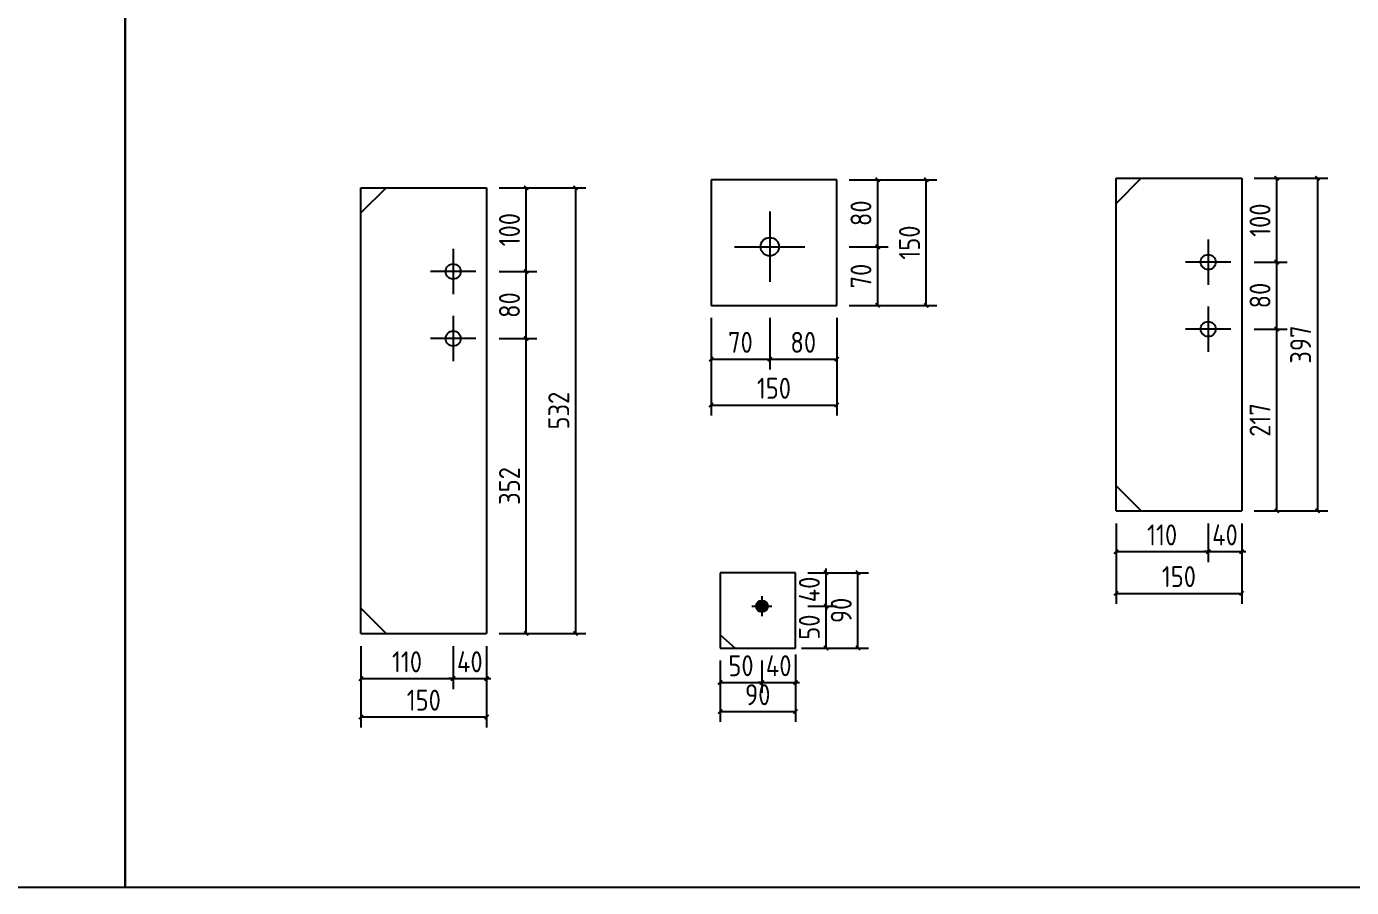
# Model space of a CAD drawing. Extents: x 810015 to 1451442, y -271755 to 145013.
# Drawn here: x 885834 to 917471, y -171646 to -151091 of the extents above; entities that cross this region are included whole.
import ezdxf

# ---------------------------------------------------------------- set-up
doc = ezdxf.new("R2010")
doc.units = 0
doc.header["$LTSCALE"] = 1000
doc.header["$MEASUREMENT"] = 0
doc.styles.get("Standard").update_dxf_attribs({"font": 'gbenor.shx', "bigfont": 'gbcbig.shx'})
doc.dimstyles.get("Standard").update_dxf_attribs({"dimscale": 100, "dimtxt": 2.5, "dimasz": 1, "dimexe": 2.5, "dimexo": 3, "dimgap": 1.5, "dimtad": 1, "dimdec": 0, "dimzin": 0, "dimdsep": 46, "dimtxsty": 'Standard', "dimblk": 'ARCHTICK', "dimcen": 0.09, "dimadec": 0, "dimazin": 0, "dimtfac": 1, "dimtdec": 0, "dimtix": 1, "dimtmove": 2, "dimatfit": 3, "dimfxl": 1, "dimtolj": 1, "dimtzin": 0, "dimarcsym": 0})

# ---------------------------------------------------------------- blocks, each defined once
blk = doc.blocks.new('_ArchTick')
at = {"color": 0, "linetype": 'ByBlock', "const_width": 0.4}
blk.add_lwpolyline([(-0.5, -0.5), (0.5, 0.5)], dxfattribs=at)
blk = doc.blocks.new('*D214')
at = {"color": 0, "lineweight": -2}
for p, q in [((904494, -164930), (905176, -164930)), ((904926, -165930), (904926, -164930)), ((904494, -165930), (905176, -165930))]:
    blk.add_line(p, q, dxfattribs=at)
at = {"layer": 'Defpoints', "color": 0}
for p in [(904194, -164930), (904926, -164930), (904194, -165930)]:
    blk.add_point(p, dxfattribs=at)
at = {"color": 0, "lineweight": -2, "xscale": 100, "yscale": 100, "zscale": 100}
for p, rotation in [((904926, -164930), 90), ((904926, -165930), 270)]:
    blk.add_blockref('_ArchTick', p, dxfattribs=dict(at, rotation=rotation))
at = {"color": 0, "insert": (904526, -165430), "char_height": 500, "attachment_point": 5, "rotation": 90}
blk.add_mtext('\\A1;50', dxfattribs=at)
blk = doc.blocks.new('*D215')
at = {"color": 0, "lineweight": -2}
for p, q in [((904494, -164130), (905176, -164130)), ((904926, -164130), (904926, -164030)), ((904926, -164930), (904926, -164130)), ((904672, -164930), (904676, -164930)), ((904926, -164930), (904926, -165030))]:
    blk.add_line(p, q, dxfattribs=at)
at = {"layer": 'Defpoints', "color": 0}
for p in [(904194, -164130), (904926, -164130), (904972, -164930)]:
    blk.add_point(p, dxfattribs=at)
at = {"color": 0, "lineweight": -2, "xscale": 100, "yscale": 100, "zscale": 100}
for p, rotation in [((904926, -164130), 270), ((904926, -164930), 90)]:
    blk.add_blockref('_ArchTick', p, dxfattribs=dict(at, rotation=rotation))
at = {"color": 0, "insert": (904526, -164530), "char_height": 500, "attachment_point": 5, "rotation": 90}
blk.add_mtext('\\A1;40', dxfattribs=at)
blk = doc.blocks.new('*D877')
at = {"color": 0, "lineweight": -2}
for p, q in [((902394, -166230), (902394, -167001)), ((903394, -166230), (903394, -167001)), ((902394, -166751), (903394, -166751))]:
    blk.add_line(p, q, dxfattribs=at)
at = {"layer": 'Defpoints', "color": 0}
for p in [(902394, -165930), (903394, -165930), (903394, -166751)]:
    blk.add_point(p, dxfattribs=at)
at = {"color": 0, "lineweight": -2, "xscale": 100, "yscale": 100, "zscale": 100, "rotation": 180}
blk.add_blockref('_ArchTick', (902394, -166751), dxfattribs=at)
at = {"color": 0, "lineweight": -2, "xscale": 100, "yscale": 100, "zscale": 100}
blk.add_blockref('_ArchTick', (903394, -166751), dxfattribs=at)
at = {"color": 0, "insert": (902894, -166351), "char_height": 500, "attachment_point": 5}
blk.add_mtext('\\A1;50', dxfattribs=at)
blk = doc.blocks.new('*D216')
at = {"color": 0, "lineweight": -2}
for p, q in [((903394, -166230), (903394, -167001)), ((904194, -166230), (904194, -167001)), ((903394, -166751), (903294, -166751)), ((903394, -166751), (904194, -166751)), ((904194, -166751), (904294, -166751))]:
    blk.add_line(p, q, dxfattribs=at)
at = {"layer": 'Defpoints', "color": 0}
for p in [(903394, -165930), (904194, -165930), (904194, -166751)]:
    blk.add_point(p, dxfattribs=at)
at = {"color": 0, "lineweight": -2, "xscale": 100, "yscale": 100, "zscale": 100}
blk.add_blockref('_ArchTick', (903394, -166751), dxfattribs=at)
at = {"color": 0, "lineweight": -2, "xscale": 100, "yscale": 100, "zscale": 100, "rotation": 180}
blk.add_blockref('_ArchTick', (904194, -166751), dxfattribs=at)
at = {"color": 0, "insert": (903794, -166351), "char_height": 500, "attachment_point": 5}
blk.add_mtext('\\A1;40', dxfattribs=at)
blk = doc.blocks.new('*D217')
at = {"color": 0, "lineweight": -2}
for p, q in [((904194, -166083), (904194, -167694)), ((902394, -166230), (902394, -167694)), ((902394, -167444), (904194, -167444))]:
    blk.add_line(p, q, dxfattribs=at)
at = {"layer": 'Defpoints', "color": 0}
for p in [(902394, -165930), (904194, -165783), (904194, -167444)]:
    blk.add_point(p, dxfattribs=at)
at = {"color": 0, "lineweight": -2, "xscale": 100, "yscale": 100, "zscale": 100, "rotation": 180}
blk.add_blockref('_ArchTick', (902394, -167444), dxfattribs=at)
at = {"color": 0, "lineweight": -2, "xscale": 100, "yscale": 100, "zscale": 100}
blk.add_blockref('_ArchTick', (904194, -167444), dxfattribs=at)
at = {"color": 0, "insert": (903294, -167044), "char_height": 500, "attachment_point": 5}
blk.add_mtext('\\A1;90', dxfattribs=at)
blk = doc.blocks.new('*D878')
at = {"color": 0, "lineweight": -2}
for p, q in [((904494, -164130), (905938, -164130)), ((905688, -165930), (905688, -164130)), ((904341, -165930), (905938, -165930))]:
    blk.add_line(p, q, dxfattribs=at)
at = {"layer": 'Defpoints', "color": 0}
for p in [(904194, -164130), (905688, -164130), (904041, -165930)]:
    blk.add_point(p, dxfattribs=at)
at = {"color": 0, "lineweight": -2, "xscale": 100, "yscale": 100, "zscale": 100}
for p, rotation in [((905688, -164130), 90), ((905688, -165930), 270)]:
    blk.add_blockref('_ArchTick', p, dxfattribs=dict(at, rotation=rotation))
at = {"color": 0, "insert": (905288, -165030), "char_height": 500, "attachment_point": 5, "rotation": 90}
blk.add_mtext('\\A1;90', dxfattribs=at)
blk = doc.blocks.new('*D879')
at = {"color": 0, "lineweight": -2}
for p, q in [((902181, -158049), (902181, -159281)), ((903581, -158049), (903581, -159281)), ((902181, -159031), (903581, -159031))]:
    blk.add_line(p, q, dxfattribs=at)
at = {"layer": 'Defpoints', "color": 0}
for p in [(902181, -157749), (903581, -157749), (903581, -159031)]:
    blk.add_point(p, dxfattribs=at)
at = {"color": 0, "lineweight": -2, "xscale": 100, "yscale": 100, "zscale": 100, "rotation": 180}
blk.add_blockref('_ArchTick', (902181, -159031), dxfattribs=at)
at = {"color": 0, "lineweight": -2, "xscale": 100, "yscale": 100, "zscale": 100}
blk.add_blockref('_ArchTick', (903581, -159031), dxfattribs=at)
at = {"color": 0, "insert": (902881, -158631), "char_height": 500, "attachment_point": 5}
blk.add_mtext('\\A1;70', dxfattribs=at)
blk = doc.blocks.new('*D880')
at = {"color": 0, "lineweight": -2}
for p, q in [((903581, -158049), (903581, -159281)), ((905181, -158049), (905181, -159281)), ((903581, -159031), (905181, -159031))]:
    blk.add_line(p, q, dxfattribs=at)
at = {"layer": 'Defpoints', "color": 0}
for p in [(903581, -157749), (905181, -157749), (905181, -159031)]:
    blk.add_point(p, dxfattribs=at)
at = {"color": 0, "lineweight": -2, "xscale": 100, "yscale": 100, "zscale": 100, "rotation": 180}
blk.add_blockref('_ArchTick', (903581, -159031), dxfattribs=at)
at = {"color": 0, "lineweight": -2, "xscale": 100, "yscale": 100, "zscale": 100}
blk.add_blockref('_ArchTick', (905181, -159031), dxfattribs=at)
at = {"color": 0, "insert": (904381, -158631), "char_height": 500, "attachment_point": 5}
blk.add_mtext('\\A1;80', dxfattribs=at)
blk = doc.blocks.new('*D218')
at = {"color": 0, "lineweight": -2}
for p, q in [((905481, -156349), (906409, -156349)), ((906159, -157749), (906159, -156349)), ((905481, -157749), (906409, -157749))]:
    blk.add_line(p, q, dxfattribs=at)
at = {"layer": 'Defpoints', "color": 0}
for p in [(905181, -156349), (906159, -156349), (905181, -157749)]:
    blk.add_point(p, dxfattribs=at)
at = {"color": 0, "lineweight": -2, "xscale": 100, "yscale": 100, "zscale": 100}
for p, rotation in [((906159, -156349), 90), ((906159, -157749), 270)]:
    blk.add_blockref('_ArchTick', p, dxfattribs=dict(at, rotation=rotation))
at = {"color": 0, "insert": (905759, -157049), "char_height": 500, "attachment_point": 5, "rotation": 90}
blk.add_mtext('\\A1;70', dxfattribs=at)
blk = doc.blocks.new('*D881')
at = {"color": 0, "lineweight": -2}
for p, q in [((905481, -154749), (906409, -154749)), ((906159, -156349), (906159, -154749)), ((905481, -156349), (906409, -156349))]:
    blk.add_line(p, q, dxfattribs=at)
at = {"layer": 'Defpoints', "color": 0}
for p in [(905181, -154749), (906159, -154749), (905181, -156349)]:
    blk.add_point(p, dxfattribs=at)
at = {"color": 0, "lineweight": -2, "xscale": 100, "yscale": 100, "zscale": 100}
for p, rotation in [((906159, -154749), 90), ((906159, -156349), 270)]:
    blk.add_blockref('_ArchTick', p, dxfattribs=dict(at, rotation=rotation))
at = {"color": 0, "insert": (905759, -155549), "char_height": 500, "attachment_point": 5, "rotation": 90}
blk.add_mtext('\\A1;80', dxfattribs=at)
blk = doc.blocks.new('*D219')
at = {"color": 0, "lineweight": -2}
for p, q in [((902181, -158049), (902181, -160377)), ((905181, -158049), (905181, -160377)), ((902181, -160127), (905181, -160127))]:
    blk.add_line(p, q, dxfattribs=at)
at = {"layer": 'Defpoints', "color": 0}
for p in [(902181, -157749), (905181, -157749), (905181, -160127)]:
    blk.add_point(p, dxfattribs=at)
at = {"color": 0, "lineweight": -2, "xscale": 100, "yscale": 100, "zscale": 100, "rotation": 180}
blk.add_blockref('_ArchTick', (902181, -160127), dxfattribs=at)
at = {"color": 0, "lineweight": -2, "xscale": 100, "yscale": 100, "zscale": 100}
blk.add_blockref('_ArchTick', (905181, -160127), dxfattribs=at)
at = {"color": 0, "insert": (903681, -159727), "char_height": 500, "attachment_point": 5}
blk.add_mtext('\\A1;150', dxfattribs=at)
blk = doc.blocks.new('*D220')
at = {"color": 0, "lineweight": -2}
for p, q in [((905481, -154749), (907567, -154749)), ((907317, -157749), (907317, -154749)), ((905481, -157749), (907567, -157749))]:
    blk.add_line(p, q, dxfattribs=at)
at = {"layer": 'Defpoints', "color": 0}
for p in [(905181, -154749), (907317, -154749), (905181, -157749)]:
    blk.add_point(p, dxfattribs=at)
at = {"color": 0, "lineweight": -2, "xscale": 100, "yscale": 100, "zscale": 100}
for p, rotation in [((907317, -154749), 90), ((907317, -157749), 270)]:
    blk.add_blockref('_ArchTick', p, dxfattribs=dict(at, rotation=rotation))
at = {"color": 0, "insert": (906917, -156249), "char_height": 500, "attachment_point": 5, "rotation": 90}
blk.add_mtext('\\A1;150', dxfattribs=at)
blk = doc.blocks.new('*D882')
at = {"color": 0, "lineweight": -2}
for p, q in [((893820, -165881), (893820, -166908)), ((896020, -165881), (896020, -166908)), ((893820, -166658), (896020, -166658))]:
    blk.add_line(p, q, dxfattribs=at)
at = {"layer": 'Defpoints', "color": 0}
for p in [(893820, -165581), (896020, -165581), (896020, -166658)]:
    blk.add_point(p, dxfattribs=at)
at = {"color": 0, "lineweight": -2, "xscale": 100, "yscale": 100, "zscale": 100, "rotation": 180}
blk.add_blockref('_ArchTick', (893820, -166658), dxfattribs=at)
at = {"color": 0, "lineweight": -2, "xscale": 100, "yscale": 100, "zscale": 100}
blk.add_blockref('_ArchTick', (896020, -166658), dxfattribs=at)
at = {"color": 0, "insert": (894920, -166258), "char_height": 500, "attachment_point": 5}
blk.add_mtext('\\A1;110', dxfattribs=at)
blk = doc.blocks.new('*D883')
at = {"color": 0, "lineweight": -2}
for p, q in [((896020, -165881), (896020, -166908)), ((896820, -165881), (896820, -166908)), ((896020, -166658), (895920, -166658)), ((896020, -166658), (896820, -166658)), ((896820, -166658), (896920, -166658))]:
    blk.add_line(p, q, dxfattribs=at)
at = {"layer": 'Defpoints', "color": 0}
for p in [(896020, -165581), (896820, -165581), (896820, -166658)]:
    blk.add_point(p, dxfattribs=at)
at = {"color": 0, "lineweight": -2, "xscale": 100, "yscale": 100, "zscale": 100}
blk.add_blockref('_ArchTick', (896020, -166658), dxfattribs=at)
at = {"color": 0, "lineweight": -2, "xscale": 100, "yscale": 100, "zscale": 100, "rotation": 180}
blk.add_blockref('_ArchTick', (896820, -166658), dxfattribs=at)
at = {"color": 0, "insert": (896420, -166258), "char_height": 500, "attachment_point": 5}
blk.add_mtext('\\A1;40', dxfattribs=at)
blk = doc.blocks.new('*D221')
at = {"color": 0, "lineweight": -2}
for p, q in [((893820, -165881), (893820, -167824)), ((896820, -165881), (896820, -167824)), ((893820, -167574), (896820, -167574))]:
    blk.add_line(p, q, dxfattribs=at)
at = {"layer": 'Defpoints', "color": 0}
for p in [(893820, -165581), (896820, -165581), (896820, -167574)]:
    blk.add_point(p, dxfattribs=at)
at = {"color": 0, "lineweight": -2, "xscale": 100, "yscale": 100, "zscale": 100, "rotation": 180}
blk.add_blockref('_ArchTick', (893820, -167574), dxfattribs=at)
at = {"color": 0, "lineweight": -2, "xscale": 100, "yscale": 100, "zscale": 100}
blk.add_blockref('_ArchTick', (896820, -167574), dxfattribs=at)
at = {"color": 0, "insert": (895320, -167174), "char_height": 500, "attachment_point": 5}
blk.add_mtext('\\A1;150', dxfattribs=at)
blk = doc.blocks.new('*D222')
at = {"color": 0, "lineweight": -2}
for p, q in [((897120, -158541), (898016, -158541)), ((897766, -165581), (897766, -158541)), ((897120, -165581), (898016, -165581))]:
    blk.add_line(p, q, dxfattribs=at)
at = {"layer": 'Defpoints', "color": 0}
for p in [(896820, -158541), (897766, -158541), (896820, -165581)]:
    blk.add_point(p, dxfattribs=at)
at = {"color": 0, "lineweight": -2, "xscale": 100, "yscale": 100, "zscale": 100}
for p, rotation in [((897766, -158541), 90), ((897766, -165581), 270)]:
    blk.add_blockref('_ArchTick', p, dxfattribs=dict(at, rotation=rotation))
at = {"color": 0, "insert": (897366, -162061), "char_height": 500, "attachment_point": 5, "rotation": 90}
blk.add_mtext('\\A1;352', dxfattribs=at)
blk = doc.blocks.new('*D223')
at = {"color": 0, "lineweight": -2}
for p, q in [((897120, -156941), (898016, -156941)), ((897766, -158541), (897766, -156941)), ((897120, -158541), (898016, -158541))]:
    blk.add_line(p, q, dxfattribs=at)
at = {"layer": 'Defpoints', "color": 0}
for p in [(896820, -156941), (897766, -156941), (896820, -158541)]:
    blk.add_point(p, dxfattribs=at)
at = {"color": 0, "lineweight": -2, "xscale": 100, "yscale": 100, "zscale": 100}
for p, rotation in [((897766, -156941), 90), ((897766, -158541), 270)]:
    blk.add_blockref('_ArchTick', p, dxfattribs=dict(at, rotation=rotation))
at = {"color": 0, "insert": (897366, -157741), "char_height": 500, "attachment_point": 5, "rotation": 90}
blk.add_mtext('\\A1;80', dxfattribs=at)
blk = doc.blocks.new('*D884')
at = {"color": 0, "lineweight": -2}
for p, q in [((897120, -154941), (898016, -154941)), ((897766, -156941), (897766, -154941)), ((897120, -156941), (898016, -156941))]:
    blk.add_line(p, q, dxfattribs=at)
at = {"layer": 'Defpoints', "color": 0}
for p in [(896820, -154941), (897766, -154941), (896820, -156941)]:
    blk.add_point(p, dxfattribs=at)
at = {"color": 0, "lineweight": -2, "xscale": 100, "yscale": 100, "zscale": 100}
for p, rotation in [((897766, -154941), 90), ((897766, -156941), 270)]:
    blk.add_blockref('_ArchTick', p, dxfattribs=dict(at, rotation=rotation))
at = {"color": 0, "insert": (897366, -155941), "char_height": 500, "attachment_point": 5, "rotation": 90}
blk.add_mtext('\\A1;100', dxfattribs=at)
blk = doc.blocks.new('*D224')
at = {"color": 0, "lineweight": -2}
for p, q in [((897120, -154941), (899193, -154941)), ((898943, -154941), (898943, -165581)), ((897120, -165581), (899193, -165581))]:
    blk.add_line(p, q, dxfattribs=at)
at = {"layer": 'Defpoints', "color": 0}
for p in [(896820, -154941), (896820, -165581), (898943, -165581)]:
    blk.add_point(p, dxfattribs=at)
at = {"color": 0, "lineweight": -2, "xscale": 100, "yscale": 100, "zscale": 100}
for p, rotation in [((898943, -154941), 90), ((898943, -165581), 270)]:
    blk.add_blockref('_ArchTick', p, dxfattribs=dict(at, rotation=rotation))
at = {"color": 0, "insert": (898543, -160261), "char_height": 500, "attachment_point": 5, "rotation": 90}
blk.add_mtext('\\A1;532', dxfattribs=at)
blk = doc.blocks.new('*D885')
at = {"color": 0, "lineweight": -2}
for p, q in [((911850, -162954), (911850, -163878)), ((914050, -162954), (914050, -163878)), ((911850, -163628), (914050, -163628))]:
    blk.add_line(p, q, dxfattribs=at)
at = {"layer": 'Defpoints', "color": 0}
for p in [(911850, -162654), (914050, -162654), (914050, -163628)]:
    blk.add_point(p, dxfattribs=at)
at = {"color": 0, "lineweight": -2, "xscale": 100, "yscale": 100, "zscale": 100, "rotation": 180}
blk.add_blockref('_ArchTick', (911850, -163628), dxfattribs=at)
at = {"color": 0, "lineweight": -2, "xscale": 100, "yscale": 100, "zscale": 100}
blk.add_blockref('_ArchTick', (914050, -163628), dxfattribs=at)
at = {"color": 0, "insert": (912950, -163228), "char_height": 500, "attachment_point": 5}
blk.add_mtext('\\A1;110', dxfattribs=at)
blk = doc.blocks.new('*D886')
at = {"color": 0, "lineweight": -2}
for p, q in [((914050, -162954), (914050, -163878)), ((914850, -162954), (914850, -163878)), ((914050, -163628), (913950, -163628)), ((914050, -163628), (914850, -163628)), ((914850, -163628), (914950, -163628))]:
    blk.add_line(p, q, dxfattribs=at)
at = {"layer": 'Defpoints', "color": 0}
for p in [(914050, -162654), (914850, -162654), (914850, -163628)]:
    blk.add_point(p, dxfattribs=at)
at = {"color": 0, "lineweight": -2, "xscale": 100, "yscale": 100, "zscale": 100}
blk.add_blockref('_ArchTick', (914050, -163628), dxfattribs=at)
at = {"color": 0, "lineweight": -2, "xscale": 100, "yscale": 100, "zscale": 100, "rotation": 180}
blk.add_blockref('_ArchTick', (914850, -163628), dxfattribs=at)
at = {"color": 0, "insert": (914450, -163228), "char_height": 500, "attachment_point": 5}
blk.add_mtext('\\A1;40', dxfattribs=at)
blk = doc.blocks.new('*D225')
at = {"color": 0, "lineweight": -2}
for p, q in [((911850, -162954), (911850, -164874)), ((914850, -162954), (914850, -164874)), ((911850, -164624), (914850, -164624))]:
    blk.add_line(p, q, dxfattribs=at)
at = {"layer": 'Defpoints', "color": 0}
for p in [(911850, -162654), (914850, -162654), (914850, -164624)]:
    blk.add_point(p, dxfattribs=at)
at = {"color": 0, "lineweight": -2, "xscale": 100, "yscale": 100, "zscale": 100, "rotation": 180}
blk.add_blockref('_ArchTick', (911850, -164624), dxfattribs=at)
at = {"color": 0, "lineweight": -2, "xscale": 100, "yscale": 100, "zscale": 100}
blk.add_blockref('_ArchTick', (914850, -164624), dxfattribs=at)
at = {"color": 0, "insert": (913350, -164224), "char_height": 500, "attachment_point": 5}
blk.add_mtext('\\A1;150', dxfattribs=at)
blk = doc.blocks.new('*D226')
at = {"color": 0, "lineweight": -2}
for p, q in [((915150, -158314), (915937, -158314)), ((915687, -162654), (915687, -158314)), ((915150, -162654), (915937, -162654))]:
    blk.add_line(p, q, dxfattribs=at)
at = {"layer": 'Defpoints', "color": 0}
for p in [(914850, -158314), (915687, -158314), (914850, -162654)]:
    blk.add_point(p, dxfattribs=at)
at = {"color": 0, "lineweight": -2, "xscale": 100, "yscale": 100, "zscale": 100}
for p, rotation in [((915687, -158314), 90), ((915687, -162654), 270)]:
    blk.add_blockref('_ArchTick', p, dxfattribs=dict(at, rotation=rotation))
at = {"color": 0, "insert": (915287, -160484), "char_height": 500, "attachment_point": 5, "rotation": 90}
blk.add_mtext('\\A1;217', dxfattribs=at)
blk = doc.blocks.new('*D227')
at = {"color": 0, "lineweight": -2}
for p, q in [((915150, -156714), (915937, -156714)), ((915687, -158314), (915687, -156714)), ((915150, -158314), (915937, -158314))]:
    blk.add_line(p, q, dxfattribs=at)
at = {"layer": 'Defpoints', "color": 0}
for p in [(914850, -156714), (915687, -156714), (914850, -158314)]:
    blk.add_point(p, dxfattribs=at)
at = {"color": 0, "lineweight": -2, "xscale": 100, "yscale": 100, "zscale": 100}
for p, rotation in [((915687, -156714), 90), ((915687, -158314), 270)]:
    blk.add_blockref('_ArchTick', p, dxfattribs=dict(at, rotation=rotation))
at = {"color": 0, "insert": (915287, -157514), "char_height": 500, "attachment_point": 5, "rotation": 90}
blk.add_mtext('\\A1;80', dxfattribs=at)
blk = doc.blocks.new('*D887')
at = {"color": 0, "lineweight": -2}
for p, q in [((915150, -154714), (915937, -154714)), ((915687, -156714), (915687, -154714)), ((915150, -156714), (915937, -156714))]:
    blk.add_line(p, q, dxfattribs=at)
at = {"layer": 'Defpoints', "color": 0}
for p in [(914850, -154714), (915687, -154714), (914850, -156714)]:
    blk.add_point(p, dxfattribs=at)
at = {"color": 0, "lineweight": -2, "xscale": 100, "yscale": 100, "zscale": 100}
for p, rotation in [((915687, -154714), 90), ((915687, -156714), 270)]:
    blk.add_blockref('_ArchTick', p, dxfattribs=dict(at, rotation=rotation))
at = {"color": 0, "insert": (915287, -155714), "char_height": 500, "attachment_point": 5, "rotation": 90}
blk.add_mtext('\\A1;100', dxfattribs=at)
blk = doc.blocks.new('*D228')
at = {"color": 0, "lineweight": -2}
for p, q in [((915150, -154714), (916908, -154714)), ((916658, -154714), (916658, -162654)), ((915150, -162654), (916908, -162654))]:
    blk.add_line(p, q, dxfattribs=at)
at = {"layer": 'Defpoints', "color": 0}
for p in [(914850, -154714), (914850, -162654), (916658, -162654)]:
    blk.add_point(p, dxfattribs=at)
at = {"color": 0, "lineweight": -2, "xscale": 100, "yscale": 100, "zscale": 100}
for p, rotation in [((916658, -154714), 90), ((916658, -162654), 270)]:
    blk.add_blockref('_ArchTick', p, dxfattribs=dict(at, rotation=rotation))
at = {"color": 0, "insert": (916258, -158684), "char_height": 500, "attachment_point": 5, "rotation": 90}
blk.add_mtext('\\A1;397', dxfattribs=at)

msp = doc.modelspace()

# ---------------------------------------------------------------- hatches: boundary and pattern name
h = msp.add_hatch()
h.set_pattern_fill('ANSI31', color=256, scale=20, style=0)
h.set_pattern_definition([(45, (447943.665, -322556.347), (-22.4506403, 22.4506403), [])])
h.paths.add_polyline_path([(903393.7, -164790.3, 0.4142136), (903253.7, -164930.3), (903393.7, -164930.3)])
h.paths.add_polyline_path([(903393.7, -164930.3), (903253.7, -164930.3, 0.4142136), (903393.7, -165070.3)])
h.paths.add_polyline_path([(903533.7, -164930.3), (903393.7, -164930.3), (903393.7, -165070.3, 0.4142136)])
h.paths.add_polyline_path([(903393.7, -164790.3), (903393.7, -164930.3), (903533.7, -164930.3, 0.4142136)])

# ---------------------------------------------------------------- linework, layer by layer
at = {"color": 2}
for p, q in [((893820, -165580.5), (893820, -154940.5)), ((893820, -154940.5), (896820, -154940.5)), ((894420, -154940.5), (893820, -155540.5)), ((896820, -154940.5), (896820, -165580.5)), ((902181.4, -154748.7), (902181.4, -157748.7)), ((905181.4, -154748.7), (902181.4, -154748.7)), ((905181.4, -157748.7), (905181.4, -154748.7)), ((911850.1, -162654.2), (911850.1, -154714.2)), ((911850.1, -154714.2), (914850.1, -154714.2)), ((912450.1, -154714.2), (911850.1, -155314.2)), ((914850.1, -154714.2), (914850.1, -162654.2)), ((902181.4, -157748.7), (905181.4, -157748.7)), ((912450.1, -162654.2), (911850.1, -162054.2)), ((911850.1, -162654.2), (914850.1, -162654.2)), ((904193.7, -164130.3), (902393.7, -164130.3)), ((902393.7, -164130.3), (902393.7, -165930.3)), ((904193.7, -165930.3), (904193.7, -164130.3)), ((894420, -165580.5), (893820, -164980.5)), ((893820, -165580.5), (896820, -165580.5)), ((902393.7, -165930.3), (904193.7, -165930.3))]:
    msp.add_line(p, q, dxfattribs=at)
for p, q in [((903581.4, -155508.7), (903581.4, -157188.7)), ((914050.1, -156174.2), (914050.1, -157254.2)), ((896020, -156400.5), (896020, -157480.5)), ((902741.4, -156348.7), (904421.4, -156348.7)), ((914590.1, -156714.2), (913510.1, -156714.2)), ((896560, -156940.5), (895480, -156940.5)), ((914050.1, -157774.2), (914050.1, -158854.2)), ((896020, -158000.5), (896020, -159080.5)), ((914590.1, -158314.2), (913510.1, -158314.2)), ((896560, -158540.5), (895480, -158540.5)), ((903393.7, -164690.3), (903393.7, -165170.3)), ((903153.7, -164930.3), (903633.7, -164930.3)), ((902393.7, -165610.3), (902753.7, -165930.3))]:
    msp.add_line(p, q)
for points in [[(833592.3, -129680.4), (888193.4, -129680.4), (888193.4, -171645.6), (833592.3, -171645.6)], [(888193.4, -129680.4), (942794.4, -129680.4), (942794.4, -171645.6), (888193.4, -171645.6)]]:
    msp.add_lwpolyline(points, close=True)
at = {"color": 0}
msp.add_circle((903581.4, -156348.7), 220, dxfattribs=at)
for centre, radius in [((914050.1, -156714.2), 180), ((896020, -156940.5), 180), ((914050.1, -158314.2), 180), ((896020, -158540.5), 180), ((903393.7, -164930.3), 140)]:
    msp.add_circle(centre, radius)

# ---------------------------------------------------------------- dimensions: what is measured, and where the dimension line sits
at = {"color": 3}
for base, p1, p2, picture, middle in [((906159.4, -154748.7), (905181.4, -156348.7), (905181.4, -154748.7), '*D881', (905759.4, -155548.7)), ((907317.1, -154748.7), (905181.4, -157748.7), (905181.4, -154748.7), '*D220', (906917.1, -156248.7)), ((915686.9, -154714.2), (914850.1, -156714.2), (914850.1, -154714.2), '*D887', (915286.9, -155714.2)), ((916658.1, -162654.2), (914850.1, -154714.2), (914850.1, -162654.2), '*D228', (916258.1, -158684.2)), ((897765.5, -154940.5), (896820, -156940.5), (896820, -154940.5), '*D884', (897365.5, -155940.5)), ((898943.3, -165580.5), (896820, -154940.5), (896820, -165580.5), '*D224', (898543.3, -160260.5)), ((906159.4, -156348.7), (905181.4, -157748.7), (905181.4, -156348.7), '*D218', (905759.4, -157048.7)), ((897765.5, -156940.5), (896820, -158540.5), (896820, -156940.5), '*D223', (897365.5, -157740.5)), ((915686.9, -156714.2), (914850.1, -158314.2), (914850.1, -156714.2), '*D227', (915286.9, -157514.2)), ((897765.5, -158540.5), (896820, -165580.5), (896820, -158540.5), '*D222', (897365.5, -162060.5)), ((915686.9, -158314.2), (914850.1, -162654.2), (914850.1, -158314.2), '*D226', (915286.9, -160484.2)), ((905687.6, -164130.3), (904041.5, -165930.3), (904193.7, -164130.3), '*D878', (905287.6, -165030.3)), ((904926, -164130.3), (904971.7, -164930.3), (904193.7, -164130.3), '*D215', (904526, -164530.3)), ((904926, -164930.3), (904193.7, -165930.3), (904193.7, -164930.3), '*D214', (904526, -165430.3))]:
    dim = msp.add_linear_dim(base=base, p1=p1, p2=p2, angle=90, dimstyle='Standard', override={"dimtxt": 5, "dimlfac": 0.05}, dxfattribs=at)
    dim.commit()
    dim.dimension.update_dxf_attribs({"geometry": picture, "text_midpoint": middle})
for base, p1, p2, picture, middle in [((903581.4, -159030.6), (902181.4, -157748.7), (903581.4, -157748.7), '*D879', (902881.4, -158630.6)), ((905181.4, -160126.6), (902181.4, -157748.7), (905181.4, -157748.7), '*D219', (903681.4, -159726.6)), ((905181.4, -159030.6), (903581.4, -157748.7), (905181.4, -157748.7), '*D880', (904381.4, -158630.6)), ((914050.1, -163627.6), (911850.1, -162654.2), (914050.1, -162654.2), '*D885', (912950.1, -163227.6)), ((914850.1, -164623.7), (911850.1, -162654.2), (914850.1, -162654.2), '*D225', (913350.1, -164223.7)), ((914850.1, -163627.6), (914050.1, -162654.2), (914850.1, -162654.2), '*D886', (914450.1, -163227.6)), ((896020, -166658.1), (893820, -165580.5), (896020, -165580.5), '*D882', (894920, -166258.1)), ((896820, -167574.2), (893820, -165580.5), (896820, -165580.5), '*D221', (895320, -167174.2)), ((896820, -166658.1), (896020, -165580.5), (896820, -165580.5), '*D883', (896420, -166258.1)), ((904193.7, -167443.6), (902393.7, -165930.3), (904193.7, -165782.9), '*D217', (903293.7, -167043.6)), ((903393.7, -166751.1), (902393.7, -165930.3), (903393.7, -165930.3), '*D877', (902893.7, -166351.1)), ((904193.7, -166751.1), (903393.7, -165930.3), (904193.7, -165930.3), '*D216', (903793.7, -166351.1))]:
    dim = msp.add_linear_dim(base=base, p1=p1, p2=p2, dimstyle='Standard', override={"dimtxt": 5, "dimlfac": 0.05}, dxfattribs=at)
    dim.commit()
    dim.dimension.update_dxf_attribs({"geometry": picture, "text_midpoint": middle})

doc.saveas('drawing.dxf')
